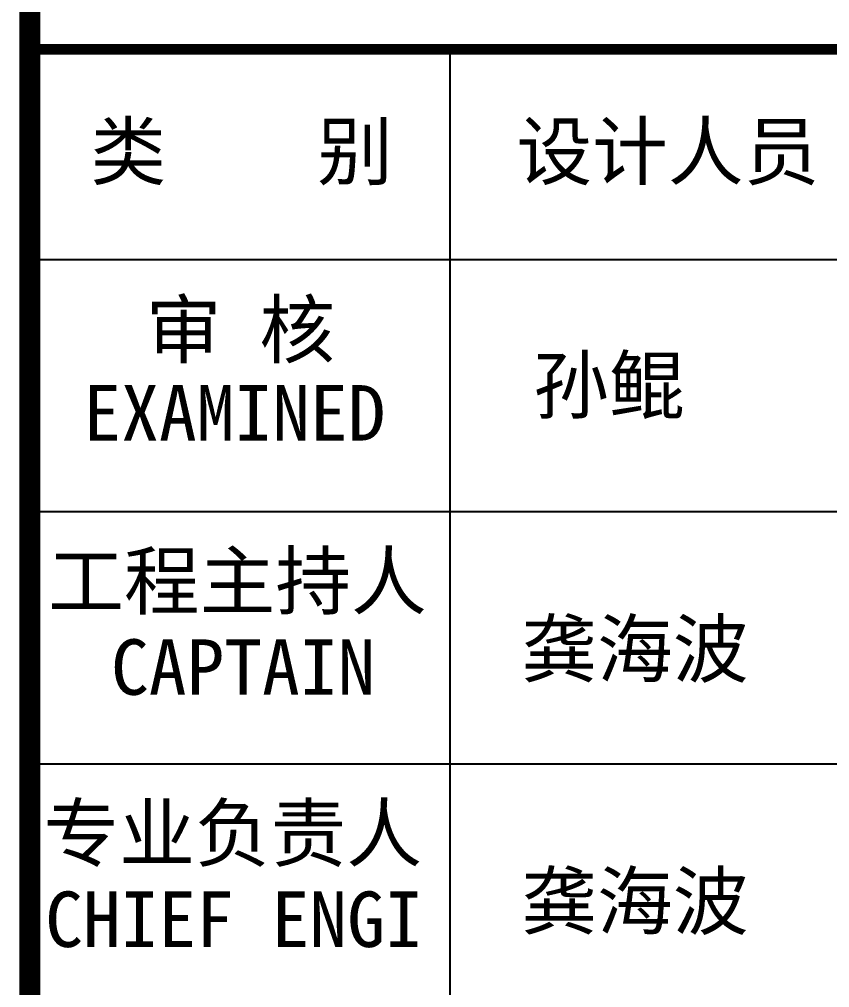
# Model space of a CAD drawing. Extents: x 19118 to 566552, y -1188739 to 92943.
# Drawn here: x 154853 to 158692, y -46832 to -42243 of the extents above; entities that cross this region are included whole.
import ezdxf

# ---------------------------------------------------------------- set-up
doc = ezdxf.new("R2010")
doc.units = 0
doc.header["$LTSCALE"] = 1000
doc.header["$MEASUREMENT"] = 0
doc.layers.add('图框', color=4, linetype='CONTINUOUS')
doc.styles.add('STYLE-黑体', font='simhei.ttf')

msp = doc.modelspace()

# ---------------------------------------------------------------- linework, layer by layer
at = {"layer": '图框', "color": 0}
for p, q in [((154902.42, -43380.87), (160911.65, -43380.87)), ((154902.42, -43380.87), (160911.65, -43380.87)), ((154902.42, -44576.07), (160911.65, -44576.07)), ((154902.42, -45771.27), (160911.65, -45771.27))]:
    msp.add_line(p, q, dxfattribs=at)
at = {"layer": '图框', "color": 4, "const_width": 98.59}
msp.add_lwpolyline([(154902.42, -33633.42), (160911.65, -33633.42), (160911.65, -91033.42), (154902.42, -91033.42)], close=True, dxfattribs=at)
at = {"layer": '图框', "color": 0, "const_width": 50}
msp.add_lwpolyline([(154902.42, -42384.87), (160911.65, -42384.87), (160911.65, -52544.07), (154902.42, -52544.07)], close=True, dxfattribs=at)
at = {"layer": '图框', "color": 0}
for points in [[(156894.42, -43380.87), (156894.42, -42384.87)], [(156894.42, -49157.67), (156894.42, -43380.87)]]:
    msp.add_lwpolyline(points, dxfattribs=at)

# ---------------------------------------------------------------- texts
at = {"layer": '图框', "color": 0, "style": 'STYLE-黑体'}
for s, p in [('类    别 ', (155189.66, -43000.04)), ('设计人员', (157208.22, -43000.04)), ('审 核', (155452.43, -43844.76)), ('EXAMINED ', (155156.76, -44239.65)), ('工程主持人', (154989.8, -45036)), ('CAPTAIN', (155287.27, -45444.37)), ('专业负责人', (154967.44, -46231.2)), ('CHIEF ENGI', (154975.16, -46639.57))]:
    msp.add_text(s, height=262.944, dxfattribs=at).set_placement(p)
at = {"layer": '图框', "color": 4, "style": 'STYLE-黑体'}
for s, p in [('孙鲲', (157287.58, -44108.54)), ('龚海波', (157231.32, -45358.37)), ('龚海波', (157231.32, -46553.57))]:
    msp.add_text(s, height=262.944, dxfattribs=at).set_placement(p)

doc.saveas('drawing.dxf')
